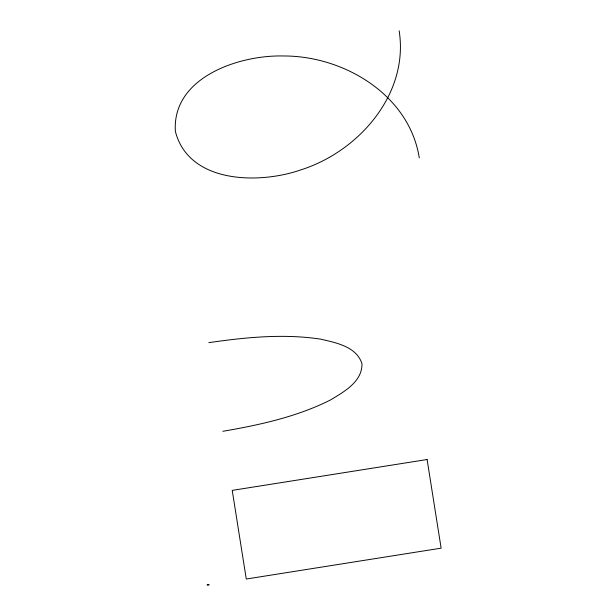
<?xml version="1.0" encoding="UTF-8"?>
<svg xmlns="http://www.w3.org/2000/svg" width="616" height="616" viewBox="0 0 616 616"><rect width="100%" height="100%" fill="white"/><g stroke="black" fill="none" stroke-linecap="round" stroke-linejoin="round"><path stroke-width="0.92" d="M222.869 431.292C259.652 424.955 296.696 416.901 330.284 400.077C343.79 391.907 362.208 381.92 362 363.817C356.602 346.538 336.005 342.735 320.636 339.139C283.491 333.518 245.769 337.306 208.824 342.65M419.273 157.873C409.317 94.756 343.643 55.694 283.275 55.979C239.308 54.878 171.895 77.216 175.368 131.377C188.804 183.953 259.813 184.369 301.293 169.731C358.797 151.351 409.178 93.901 399.145 30.8M427.096 459.521L232.224 490.382L246.269 579.025L441.133 548.163L427.096 459.521M208.37 584.422L207.199 584.607L207.292 585.2L209.24 584.892L208.37 584.422"/></g></svg>
